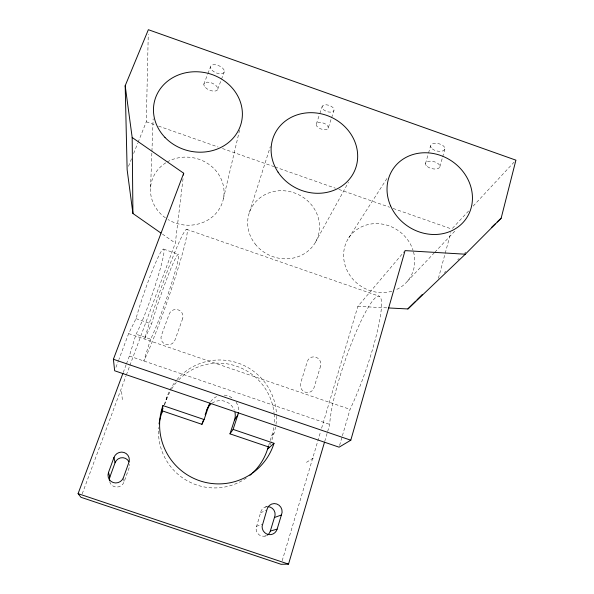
<?xml version="1.0" encoding="UTF-8"?>
<svg xmlns="http://www.w3.org/2000/svg" width="594" height="594" viewBox="0 0 594 594"><rect width="100%" height="100%" fill="white"/><g stroke="black" fill="none" stroke-linecap="round" stroke-linejoin="round"><path stroke-width="0.45" stroke-dasharray="2.97 2.23" d="M138.09 142.352L146.31 121.8L148.255 34.304M150.586 187.288L151.901 152.123M151.93 151.195L153.141 118.8M129.9 365.421L175.319 243.102L183.145 177.829M164.709 404.707L166.996 396.941A56.556 55.918 34 0 1 176.381 380.316M223.418 198.663L239.545 130.257M438.402 278.356L450.824 232.581M439.902 166.647L442.411 157.744M442.664 156.861L444.921 148.849M425.497 163.595L428.304 153.846M428.556 152.962L430.598 145.879M339.597 445.418L342.144 436.627M342.404 435.744L350.044 409.363A72.728 11.39 -71.1 0 0 381.459 306.734A72.728 11.39 -71.1 0 0 354.202 336.434L351.856 342.248A72.728 11.39 -71.1 0 0 345.114 360.558L343.013 366.795A72.728 11.39 -71.1 0 0 329.744 424.42L327.383 432.432M324.755 441.327L327.123 433.323M282.187 560.743L320.552 431.779M321.606 428.215L357.855 306.363L404.469 251.321M126.47 363.832L129.373 356.044L136.033 334.184A47.067 4.091 -70.9 0 0 159.066 272.995A47.067 4.091 -70.9 0 0 159.043 255.39A47.067 4.091 -70.9 0 0 136.011 318.674L128.631 333.605L118.882 359.533M266.558 506.749A7.588 7.336 80.3 0 0 260.566 512.785L256.029 528.289A7.588 7.321 83.8 0 0 266.736 535.454M150.609 339.174L143.793 360.966A73.314 5.094 -70.9 0 0 179.165 264.827A73.314 5.094 -70.9 0 0 180.049 240.147A73.314 5.094 -70.9 0 0 144.58 339.063L151.552 323.997A47.037 3.26 -70.9 0 1 174.346 260.684A47.037 3.26 -70.9 0 1 173.277 277.895A47.037 3.26 -70.9 0 1 150.609 339.174L136.033 334.184M268.622 445.723L269.966 441.424M270.24 440.562L271.859 435.402A55.68 55.101 34.5 0 0 274.057 424.836M270.426 444.676L273.983 433.323A56.556 55.918 34 0 0 275.534 427.138M249.398 212.414L270.322 146.621M328.163 128.163A6.282 3.2 18.3 0 0 320.411 122.453A6.282 3.2 18.3 0 0 318.191 127.547A6.282 3.2 18.3 0 0 328.163 128.163L331.348 118.496M331.638 117.619L333.954 110.581A6.237 3.297 18.3 0 0 326.292 104.796A6.237 3.297 18.3 0 0 324.012 110.061A6.237 3.297 18.3 0 0 333.954 110.581M316.335 123.983L319.557 114.323M319.854 113.447L322.2 106.423M164.234 404.729L166.996 396.941M109.63 481.667A7.692 7.477 -44.8 0 0 124.094 481.89L129.232 467.56A7.625 7.432 -40.9 0 0 129.648 464.33M82.232 493.807L126.039 375.831M126.359 374.963L129.581 366.29M123.24 372.483L126.143 364.694M115.956 367.307L118.555 360.395M217.76 89.137L221.198 80.019M221.51 79.195L224.317 71.733M203.824 84.207L207.633 74.28M207.945 73.456L210.484 66.832M128.504 166.327L131.586 158.62M133.643 153.482L137.749 143.206M315.384 242.389L348.448 182.276M348.752 237.852L387.399 177.792M452.405 228.386L469.386 210.15M473.158 206.096L515.911 160.165M407.417 281.244L434.184 252.947M434.815 252.272L455.843 230.034M271.859 435.402L273.983 433.323M444.416 272.594L445.745 271.317M457.766 259.793L459.103 258.516M464.441 253.393L465.778 252.116M306.43 462.362L314.82 457.15M265.318 507.068L266.944 506.303M260.566 512.785L266.832 510.008M256.37 526.336L262.451 524.235M264.931 536.122L266.565 535.721M357.855 306.363L387.511 307.9M129.373 356.044L329.744 424.42M136.011 318.674L151.552 323.997M128.631 333.605L350.044 409.363M163.706 249.176L178.556 254.314M186.635 229.336L379.492 296.317M146.31 121.8L155.056 124.866M158.561 126.099L218.08 147M222.453 148.537L274.101 166.669M274.97 166.973L335.365 188.179M338.87 189.412L389.634 207.239M393.139 208.464L451.782 229.061M162.444 234.11L175.319 243.102M123.589 478.385L124.094 481.89M121.629 391.528L122.334 399.881M167.204 161.969A36.925 33.925 12.2 0 1 214.805 169.483A36.925 33.925 12.2 0 1 215.474 213.944A36.925 33.925 12.2 0 1 168.072 219.58M165.377 217.82A36.925 33.925 12.2 0 1 166.409 162.437M413.528 251.96A36.538 33.472 34.8 0 1 395.285 290.043M391.854 291.238A36.538 33.472 34.8 0 1 345.723 267.159A36.538 33.472 34.8 0 1 367.619 224.666A36.538 33.472 34.8 0 1 413.008 250.2M166.52 399.591A55.68 55.101 34.5 0 1 171.124 389.798M171.599 389.025A55.68 55.101 34.5 0 1 176.336 382.514M178.764 379.841A55.68 55.101 34.5 0 1 236.813 366.29A55.68 55.101 34.5 0 1 274.064 413.201M274.153 414.1A55.68 55.101 34.5 0 1 274.146 423.945M246.287 478.059A55.962 55.606 43.6 0 1 158.665 427.524M210.707 401.693A15.236 15.036 32.9 0 1 216.587 396.599M224.25 395.129A15.236 15.036 32.9 0 1 232.952 398.604M236.108 402.145A15.236 15.036 32.9 0 1 238.521 411.167M176.96 379.618A56.556 55.918 34 0 1 238.788 363.335A56.556 55.918 34 0 1 276.507 415.355M276.522 416.268A56.556 55.918 34 0 1 275.698 426.232M212.051 403.222A14.753 14.583 33.9 0 1 234.311 410.164M320.619 366.008L313.974 387.845A7.128 6.846 44.1 0 1 305.249 392.159A7.128 6.846 44.1 0 1 300.586 383.256L307.336 361.442A7.069 6.749 40.7 0 1 315.971 357.246A7.069 6.749 40.7 0 1 320.619 366.008M182.655 318.607L174.911 340.206A7.173 6.92 5.3 0 1 165.778 344.423A7.173 6.92 5.3 0 1 161.368 335.565L169.223 313.996A7.113 6.824 8.3 0 1 178.259 309.89A7.113 6.824 8.3 0 1 182.655 318.607M255.205 244.052A36.375 33.613 23.8 0 0 316.877 239.441A36.375 33.613 23.8 0 0 278.712 190.793A36.375 33.613 23.8 0 0 255.205 244.052M212.036 70.233A7.388 3.846 23.4 0 0 223.908 72.646A7.388 3.846 23.4 0 0 216.275 64.88A7.388 3.846 23.4 0 0 212.036 70.233M432.321 148.916A7.321 3.772 13.3 0 0 444.542 149.77A7.321 3.772 13.3 0 0 436.434 143.325A7.321 3.772 13.3 0 0 432.321 148.916M205.427 87.533A7.432 3.727 23.1 0 0 217.359 90.021A7.432 3.727 23.1 0 0 209.608 82.373A7.432 3.727 23.1 0 0 205.427 87.533M427.257 166.565A7.373 3.653 13.6 0 0 439.523 167.53A7.373 3.653 13.6 0 0 431.333 161.174A7.373 3.653 13.6 0 0 427.257 166.565"/><path stroke-width="0.89" d="M183.472 175.074L183.695 173.233L132.18 137.511L125.186 85.729L148.359 29.7L515.911 160.165L501.158 218.191L465.302 254.21L407.892 308.954L388.439 307.952M159.066 423.893A55.962 55.606 43.6 0 1 161.687 413.238L162.942 405.561L204.113 419.542L208.969 405.212A15.236 15.036 32.9 0 1 209.905 403.044M183.695 173.233L113.395 359.273L114.657 370.767L339.092 447.178L350.794 440.206L405.071 250.616L465.302 254.21M122.921 373.351L78.089 493.644L80.947 497.282L281.125 564.3L288.528 564.114L324.495 442.218M277.123 529.165L281.408 514.976A7.967 7.7 78.5 0 0 276.752 503.979A7.967 7.7 78.5 0 0 266.832 510.008L262.103 526.277A7.967 7.685 82.2 0 0 276.284 531.043L277.123 529.165L270.337 531.036L269.535 532.825A7.588 7.321 83.8 0 1 267.285 535.127M270.337 531.036L274.443 517.515A7.588 7.336 80.3 0 0 267.827 506.652M252.688 472.876A55.962 55.606 43.6 0 0 267.538 449.161L268.347 446.584M269.602 447.297L229.982 433.843L234.548 419.913A14.753 14.583 33.9 0 0 234.957 412.37M229.982 433.843L233.093 429.388L237.8 415.028A15.236 15.036 32.9 0 0 238.35 412.726M163.008 408.197L162.088 410.796L201.93 424.324L203.111 420.849M205.168 414.768L206.645 410.424M161.687 413.238L162.593 410.677M109.4 480.368A7.692 7.477 -44.8 0 1 109.838 477.101L115.05 462.785L113.974 457.454A8.004 7.804 -38.9 0 1 124.124 452.509A8.004 7.804 -38.9 0 1 128.868 462.474L123.47 477.509A8.078 7.856 -43.3 0 1 113.239 482.558A8.078 7.856 -43.3 0 1 108.487 472.468L113.974 457.454M206.972 409.682L208.969 405.212M201.93 424.324L204.113 419.542M234.548 419.913L237.8 415.028M407.892 308.954L415.689 301.143M416.981 299.844L422.178 294.631M491.817 227.153L495.151 223.953M497.156 222.03L501.158 218.191M267.538 449.161L274.02 443.295L233.093 429.388M274.443 517.515L281.408 514.976M78.089 493.644L288.528 564.114M113.395 359.273L350.794 440.206M125.186 85.729L127.138 169.758L132.922 213.484L160.937 233.056M108.487 472.468L109.838 477.101M132.18 137.511L132.922 213.484M274.02 443.295A58.732 58.219 39.2 0 1 199.703 480.769A58.732 58.219 39.2 0 1 162.942 405.561M115.05 462.785A7.625 7.432 -40.9 0 1 128.965 461.828M251.344 474.094A55.962 55.606 43.6 0 1 249.955 475.282M206.905 409.712A14.753 14.583 33.9 0 1 210.848 404.165M278.029 172.104A43.993 39.531 24 0 0 352.918 174.153A43.993 39.531 24 0 0 312.221 112.704A43.993 39.531 24 0 0 278.029 172.104M164.946 137.377A44.721 39.947 13.6 0 0 240.251 126.27A44.721 39.947 13.6 0 0 188.58 72.26A44.721 39.947 13.6 0 0 164.946 137.377M390.6 205.866A44.171 39.293 33.9 0 0 464.129 221.28A44.171 39.293 33.9 0 0 434.474 153.735A44.171 39.293 33.9 0 0 390.6 205.866"/></g></svg>
